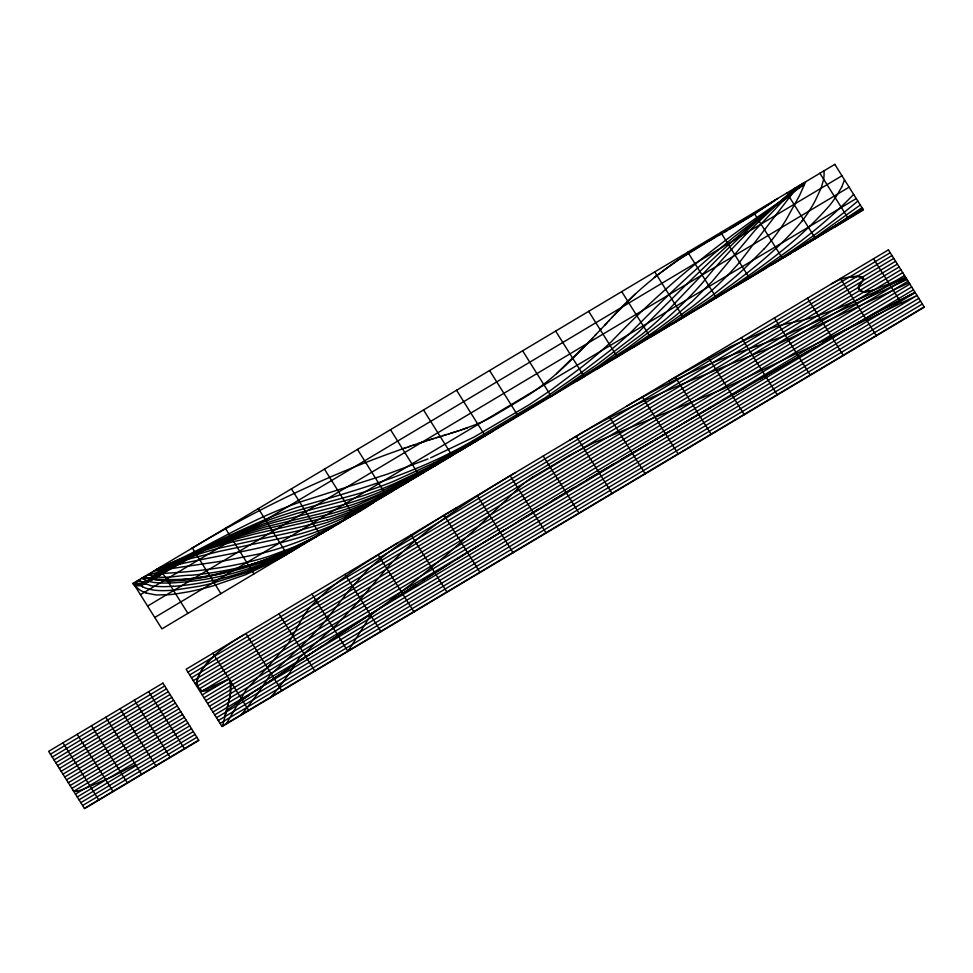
<?xml version="1.0" encoding="UTF-8"?>
<svg xmlns="http://www.w3.org/2000/svg" width="973" height="973" viewBox="0 0 973 973"><rect width="100%" height="100%" fill="white"/><g stroke="black" fill="none" stroke-linecap="round" stroke-linejoin="round"><path stroke-width="1.46" d="M222.501 726.272L230.163 695.671L230.54 683.399A20.324 16.419 -28.5 0 0 229.069 678.874M224.982 716.566C227.293 704.428 234.152 691.219 228.996 678.911L202.299 690.939C190.659 684.98 201.119 670.129 206.884 663.245C217.198 651.119 230.869 642.581 244.369 634.469M805.668 181.769L799.526 195.549L786.281 219.497A175.006 141.401 -28.5 0 1 764.364 248.687M841.609 187.23L837.352 194.551A109.195 88.227 -28.5 0 1 829.823 205.23C786.062 255.096 728.534 290.076 672.307 324.082M226.198 724.07L246.242 689.577L266.59 668.329M799.891 185.235L799.757 185.442A11.615 9.389 -28.5 0 1 799.064 186.39L797.896 187.327M290.951 670.993L299.052 658.064L337.035 624.167L357.541 602.591M290.343 671.881L287.789 675.53M287.449 676.016L278.667 687.862M795.89 187.607L792.35 190.963L795.087 188.251A25.201 20.36 -28.5 0 0 795.464 187.85M792.472 190.793L794.041 188.713M278.254 688.373L270.433 697.653M802.19 220.835L797.349 226.575A225.225 181.987 -28.5 0 1 790.672 233.861L786.123 238.555A292.52 236.354 -28.5 0 1 774.447 249.806C737.072 284.213 693.713 311.129 650.329 337.205L621.723 291.608M246.339 708.563L257.2 694.357L269.789 675.505L306.75 641.049L322.756 624.107A148.164 119.715 -28.5 0 0 324.982 621.443L347.896 591.779L365.532 572.1A143.092 115.617 -28.5 0 1 371.187 566.675C397.239 543.445 427.354 525.444 457.115 507.432M245.804 709.208L240.696 715.41M798.894 186.597L798.833 186.67A22.902 18.511 -28.5 0 1 798.371 187.217L795.379 190.343M797.86 186.427L739.48 262.394A252.092 203.685 -28.5 0 1 713.598 288.799L709.463 292.532A308.1 248.942 -28.5 0 1 692.448 306.592L659.913 329.811L614.583 358.551M357.967 602.092L391.085 563.331A247.178 199.72 -28.5 0 1 406.763 548.152C439.869 518.755 477.634 495.33 515.459 472.586M212.078 657.675C205.692 664.352 189.844 681.489 200.888 690.429C203.856 691.912 207.322 690.587 210.107 689.261A41.377 33.435 -28.5 0 0 211.883 688.337L228.996 678.911M853.625 194.357C809.645 240.319 754.999 274.374 700.888 307.018M764.316 248.65L744.673 268.341A329.008 265.836 -28.5 0 1 732.377 279.251L730.528 280.82A371.175 299.915 -28.5 0 1 708.016 298.589L674.204 321.832L631.83 348.249M595.184 335.369L607.164 322.635M599.976 330.273L601.18 329.008M596.388 334.104C575.007 356.763 553.151 379.652 526.515 396.23A145.439 117.514 -28.5 0 1 523.9 397.823L494.527 415.349A107.602 86.938 -28.5 0 1 479.884 422.793M604.768 325.177L609.572 320.093M266.797 668.098L287.388 644.527A59.341 47.957 -28.5 0 0 288.969 642.156L291.413 638.142A122.209 98.747 -28.5 0 0 292.751 635.77L302.919 617.21A110.01 88.884 -28.5 0 1 304.683 614.413L305.717 612.856A63.914 51.642 -28.5 0 1 308.782 608.721C333.715 580.893 366.724 562.053 398.212 542.606M591.584 339.188L592.788 337.923M608.368 321.37C637.753 288.349 672.72 260.752 711.47 239.577M590.38 340.453L556.495 373.681M611.981 317.551L613.185 316.286M614.401 315.021L635.503 293.919M795.355 190.38L790.915 194.636A64.121 51.8 -28.5 0 1 785.637 199.003L784.165 200.097M792.338 190.805C760.448 219.01 729.896 248.845 703.163 282.048A316.444 255.68 -28.5 0 1 663.647 321.005L627.938 347.884L577.415 380.747M312.005 594.089L347.92 651.375L370.786 615.204L412.479 583.107L447.483 554.148L477.281 527.488L519.412 487.242A80.82 65.3 -28.5 0 1 533.058 476.806M857.809 201.034C819.85 233.313 778.205 260.971 735.418 286.39M654.27 277.414L655.401 276.49M655.571 276.356L678.12 260.01L706.057 242.739M799.636 186.013L800.876 185.04A6.081 4.914 -28.5 0 0 801.959 184.006M860.29 204.987L816.992 236.013L771.078 265.094M797.702 187.461C747.155 225.639 704.452 272.404 660.825 317.928A316.103 255.413 -28.5 0 1 641.961 334.298L598.504 366.152L550.086 397.069M783.983 200.231C727.804 237.582 678.072 284.311 630.759 332.462A356.021 287.667 -28.5 0 1 609.353 351.119L581.124 372.72L545.33 397.629L472.537 440.915M783.764 199.222L787.133 196.668A21.515 17.392 -28.5 0 0 789.918 193.992L790.368 193.469A34.578 27.937 -28.5 0 0 791.608 191.936L792.436 190.915L755.279 230.005L712.127 281.513L692.217 301.448L675.067 316.103L655.656 330.711L625.603 351.095L597.057 369.022M783.496 199.416C721.102 240.586 662.735 287.68 611.166 341.888A372.61 301.071 -28.5 0 1 603.296 349.039A410.278 331.501 -28.5 0 1 581.623 367.125L551.241 389.905L529.361 404.622L473.827 437.193L430.662 457.833M161.761 570.36L163.5 569.169M799.563 187.813L802.725 185.612M861.993 207.711L827.135 231.136M161.372 570.628C152.992 574.508 145.731 585.941 135.539 583.691A4.366 3.527 -28.5 0 1 134.383 582.632M799.283 188.008C740.599 228.582 689.821 280.844 639.346 331.379A322.781 260.8 -28.5 0 1 631.209 338.409L597.203 364.547L551.849 395.306M777.646 198.492L752.384 215.434L726.235 231.063M773.973 201.034L775.445 200.012M154.962 577.232C191.778 551.825 233.021 533.374 273.985 515.812A389.091 314.388 -28.5 0 1 296.023 507.711C356.495 490.635 417.453 472.963 472.148 441.122M771.03 203.065L732.438 227.463M771.759 202.554L773.231 201.545M154.573 577.488L144.977 583.545A22.257 17.988 -28.5 0 1 144.308 583.897A17.332 13.999 -28.5 0 1 141.876 584.955L140.392 585.405A9.073 7.322 -28.5 0 1 136.086 585.564M255.413 690.891L288.653 668.487M163.622 569.083L165.142 568.05A47.154 38.105 -28.5 0 1 167.052 566.821L169.849 565.143A60.107 48.565 -28.5 0 1 171.917 563.987L189.467 555.607L211.396 547.081M248.772 695.367L235.32 704.403M301.958 659.536L321.929 646.157M226.587 710.254L337.959 635.491L415.933 584.907M328.606 641.706L382.194 606.52M802.993 185.442L804.148 184.639L803.248 183.204M863.039 209.365L834.031 227.512M158.684 575.785L165.167 571.589M165.434 571.431L184.323 560.059M158.234 576.077L145.999 583.216A31.452 25.42 -28.5 0 1 144.478 583.934L143.724 584.25A16.152 13.05 -28.5 0 1 141.876 584.882L140.003 585.296A10.399 8.404 -28.5 0 1 135.77 585.004A6.543 5.291 -28.5 0 1 132.997 583.472M388.932 602.178L467.514 552.494L572.89 488.264M826.259 231.696L803.783 245.573M551.265 395.67L487.108 434.189M422.696 580.613L449.83 563.525M456.629 559.28L477.05 546.583M483.861 542.375L504.342 529.774M518.013 521.419L538.556 508.94M552.275 500.645L632.17 453.077L745.963 387.205M344.795 519.679L357.164 512.26M794.832 250.937L862.637 208.733L774.167 263.245M166.468 571.358L211.105 546.34M140.416 594.698L841.961 175.76M147.568 606.094L849.113 187.157M154.707 617.502L856.264 198.565M745.282 280.504L765.909 268.171M50.438 754.197L164.705 685.965M187.911 672.1L890.21 252.725M52.226 757.055L166.492 688.811M189.699 674.958L891.998 255.571M54.014 759.901L168.28 691.669M191.486 677.804L893.786 258.417M533.131 476.916L569.521 455.315L593.883 442.788L722.659 389.115L917.028 295.476L214.717 714.863M55.802 762.747L170.068 694.515M193.274 680.65L895.574 261.275M57.589 765.605L171.856 697.361M195.062 683.508L897.361 264.121M59.377 768.451L173.644 700.219M196.85 686.354L899.149 266.967M61.165 771.297L175.432 703.065M198.638 689.2L900.937 269.825M62.953 774.155L177.22 705.912M200.426 692.058L902.725 272.671M64.729 777.001L178.996 708.77M202.214 694.904L904.513 275.517M66.517 779.847L180.783 711.616M204.002 697.763L906.301 278.375L893.579 282.048M68.305 782.706L182.571 714.462M205.79 700.609L908.089 281.221M70.092 785.552L184.359 717.32M207.577 703.455L909.877 284.067M71.88 788.41L186.147 720.166M209.365 706.313L911.665 286.926M73.668 791.256L187.935 723.024M211.153 709.159L913.452 289.772M75.456 794.102L189.723 725.87M212.941 712.005L915.24 292.63M77.244 796.96L191.511 728.716M79.032 799.806L193.299 731.574M216.505 717.709L918.804 298.322M80.82 802.652L195.087 734.42M218.293 720.555L920.592 301.18M82.608 805.51L196.874 737.266M220.08 723.413L922.38 304.026M84.396 808.356L198.662 740.125M221.868 726.259L924.168 306.872M166.201 571.516L153.138 579.239A46.108 37.254 -28.5 0 1 150.28 580.674L143.372 583.593A9.742 7.869 -28.5 0 1 135.806 583.314M790.708 253.394L782.438 258.319L753.844 212.71M392.557 491.134L367.259 505.802L345.549 516.918M409.086 481.27L362.99 507.188L344.661 515.702L326.879 522.537L297.762 530.905L217.015 548.626L188.008 557.237L160.241 567.466M424.532 472.039L390.805 491.693L366.237 504.464A245.135 198.066 -28.5 0 1 327.123 520.105M437.886 464.06L399.416 486.378L371.272 500.827A263.744 213.099 -28.5 0 1 354.695 508.028M451.934 455.68L435.515 465.386M463.744 448.626L415.325 476.296L379.288 494.162A263.756 213.111 -28.5 0 1 351.873 504.865L329.117 511.543L264.68 527.135A352.846 285.089 -28.5 0 0 242.034 534.323L239.176 535.332A329.263 266.043 -28.5 0 0 216.821 544.089L210.582 546.814A263.269 212.71 -28.5 0 0 195.026 554.282L163.379 571.881M476.904 440.769L465.678 447.41M492.812 431.27L466.128 446.814M336.536 524.593L340.672 522.136M354.221 514.036L329.993 527.646L310.168 536.938A264.036 213.342 -28.5 0 1 258.891 553.978L224.678 560.752L156.933 570.677A48.431 39.139 -28.5 0 1 155.875 570.823L154.938 570.944A33.569 27.122 -28.5 0 0 153.649 571.127M373.997 502.214C309.256 547.702 229.737 550.45 155.826 569.825M831.27 284.007L837.084 280.893A39.881 32.218 -28.5 0 1 840.064 279.616C846.218 277.171 852.871 276.296 859.463 276.393C870.081 278.46 857.347 282.644 858.429 287.874C860.266 294.162 869.108 291.791 873.572 290.076L905.583 277.232M668.646 381.112L731.039 346.4L769.607 328.85A116.176 93.87 -28.5 0 1 774.703 327.037L776.43 326.478A105.279 85.065 -28.5 0 1 785.138 324.058L801.241 320.494A92.861 75.03 -28.5 0 0 803.528 319.91C839.346 310.338 872.149 292.52 906.033 277.962M627.038 405.96C668.183 382.061 711.275 361.238 756.495 346.266M569.704 440.197C633.569 400.73 704.634 375.76 773.255 346.218M586.646 480.042L614.218 463.659M287.558 553.844L280.333 558.016A234.469 189.455 -28.5 0 1 275.955 560.424L245.512 574.739L212.722 585.953A255.753 206.641 -28.5 0 1 198.443 589.687L192.557 590.988A215.738 174.313 -28.5 0 1 188.142 591.864L175.979 593.883A143.761 116.164 -28.5 0 1 169.351 594.673L156.276 594.977L146.059 593.019M299.088 546.96C260.764 569.254 217.393 582.985 173.17 586.378M304.853 543.518L283.715 554.707A233.727 188.847 -28.5 0 1 277.536 557.578C243.712 572.623 207.03 581.307 170.044 582.997M310.606 540.076L296.546 547.811A240.878 194.624 -28.5 0 1 280.005 555.656L273.681 558.295A195.646 158.088 -28.5 0 1 269.862 559.803C229.701 573.559 185.734 584.505 143.238 577.342C180.431 586.914 217.879 574.629 253.284 563.902C281.306 555.522 307.432 542.095 332.389 527.05M316.371 536.634L303.527 543.773M621.115 459.584L669.546 431.234M706.824 242.289L707.602 241.827M708.38 241.377L709.147 240.927M191.438 548.565C259.305 507.76 331.136 473.523 406.021 447.665M465.471 447.531L418.171 473.802L378.521 492.545A274.033 221.418 -28.5 0 1 343.749 504.695L275.152 522.1A404.659 326.964 -28.5 0 0 266.675 524.666A350.572 283.252 -28.5 0 0 244.259 532.328A319.314 258.003 -28.5 0 0 195.269 554.683L185.247 559.876L168.134 565.216M435.199 465.568L392.472 489.261L357.796 504.926A243.347 196.619 -28.5 0 1 329.592 514.121L265.288 529.02A374.471 302.567 -28.5 0 0 216.882 544.43L198.808 551.873A210.168 169.813 -28.5 0 0 194.697 553.759L165.532 568.852M709.925 240.477L713.027 238.677M730.881 228.363L731.66 227.913M815.386 347.02L759.864 379.215M712.248 239.127L714.583 237.777M729.336 229.263L730.115 228.813M725.457 231.513L713.805 238.227M724.678 231.951L727.001 230.613M683.411 423.194L711.202 407.176M822.331 342.995L871.212 315.337L915.07 292.362L865.544 318.451L732.061 395.196M719.242 235.089L720.786 234.189M485.515 435.113L486.573 434.493M484.98 435.418L433.897 462.941M186.585 559.621L148.918 580.285A21.844 17.648 -28.5 0 1 148.419 580.467M186.524 559.499L187.607 558.891M465.289 447.3L428.242 467.381L394.989 483.326A320.068 258.611 -28.5 0 1 379.434 489.796L366.626 494.503A291.328 235.393 -28.5 0 1 360.837 496.449L304.95 511.263A347.337 280.65 -28.5 0 0 296.449 513.549L268.39 522.27A359.268 290.282 -28.5 0 0 211.056 546.242M187.436 558.648L223.96 539.37A418.341 338.02 -28.5 0 1 240.003 531.939C278.655 513.562 320.555 504.549 361.445 492.849A335.539 271.114 -28.5 0 0 393.81 481.234L433.788 463.002M135.515 764.644L111.627 776.989L84.201 788.835A56.531 45.682 -28.5 0 1 77.426 791.098M163.05 572.039L159.122 574.034A65.605 53.004 -28.5 0 1 152.81 576.831A37.436 30.248 -28.5 0 1 150.474 577.646L149.964 577.792A25.274 20.421 -28.5 0 1 146.692 578.582A12.698 10.253 -28.5 0 1 143.518 578.85L142.97 578.728A9.475 7.65 -28.5 0 1 141.973 578.534L141.45 578.412M165.252 568.986L161.238 570.847A59.171 47.811 -28.5 0 1 155.948 572.951L154.804 573.316A32.377 26.149 -28.5 0 1 151.35 574.252L150.961 574.338A21.674 17.514 -28.5 0 1 148.091 574.775L147.47 574.812M909.074 282.79L773.499 346.108M907.006 279.494L823.109 318.706M822.976 318.767L779.738 337.643M187.886 613.355L159.292 567.745L166.042 565.143A54.926 44.381 -28.5 0 0 167.283 564.608C208.356 546.619 246.254 521.869 288.507 506.398A409.025 330.479 -28.5 0 1 299.465 502.238L386.95 474.277L428.023 458.94M479.555 422.975L478.886 423.255M478.047 423.62L478.716 423.328M476.867 424.119L463.841 429.02M157.541 568.791L162.564 567.004M159.073 567.94L160.156 567.502M354.075 508.271L353.977 508.307A230.492 186.232 -28.5 0 1 329.215 516.845L254.306 534.068A402.931 325.566 -28.5 0 0 211.384 547.069M779.592 337.692L756.58 346.23M278.205 555.413C250.62 566.359 221.297 572.404 191.815 575.201C177.56 575.092 161.25 580.467 148.078 574.447M467.697 427.658L460.752 430.078M403.698 448.48L410.655 446.072M408.332 446.875L415.301 444.503M463.075 429.288L457.651 431.088M412.978 445.281L422.27 442.192M162.673 566.979L167.757 565.325M417.624 443.724L418.779 443.347M419.947 442.958L431.586 439.2M459.195 430.589L456.094 431.598M423.437 441.815L425.76 441.061M452.409 432.766L456.872 431.343M429.251 439.942L433.922 438.47M455.315 431.842L450.463 433.374M432.754 438.835L443.652 435.466M436.257 437.741L437.424 437.376M448.517 433.97L451.436 433.07M438.592 437.023L439.76 436.658M449.49 433.666L442.679 435.758M444.625 435.162L446.571 434.566M327.098 519.996L304.099 526.15L234.712 541.402A393.457 317.916 -28.5 0 0 194.734 553.807L176.49 560.667L159.876 568.256A43.323 35.004 -28.5 0 1 156.677 569.314M185.162 559.925L219.18 551.411L294.199 535.491A247.47 199.952 -28.5 0 0 345.597 517.028M873.572 290.076L863.988 291.888L859.804 290.465L858.441 287.363L862.71 280.905L862.224 277.269L857.091 276.417L849.441 277.074M150.45 585.405L143.42 583.216L139.188 579.75M138.02 581.27L137.898 581.234A3.624 2.919 -28.5 0 1 137.242 580.93M138.239 581.343L138.689 581.526A8.988 7.261 -28.5 0 0 141.754 581.988L142.374 581.976A13.172 10.642 -28.5 0 0 144.636 581.574L146.534 581.088A23.388 18.901 -28.5 0 0 148.078 580.601M151.022 572.683L153.15 573.316A22.099 17.855 -28.5 0 0 154.269 573.486A28.108 22.707 -28.5 0 0 157.371 573.681C192.581 572.051 227.986 568.244 261.944 558.453A191.572 154.78 -28.5 0 0 269.922 555.984L290.526 548.419A170.263 137.57 -28.5 0 0 295.67 546.242L307.979 540.465A301.144 243.323 -28.5 0 0 314.899 536.938L322.172 533.009A234.688 189.626 -28.5 0 0 329.348 528.886M142.544 586.755L141.693 586.318M135.843 583.253L135.186 582.9A5.984 4.829 -28.5 0 1 134.566 582.511M145.123 576.211L149.161 578.692L167.538 580.893C234.262 577.111 297.349 550.56 353.041 514.729L324.447 469.132M142.155 577.986L145.828 580.735L153.15 582.365A104.525 84.456 -28.5 0 0 170.044 582.961M73.024 790.222L73.121 790.368A5.583 4.512 -28.5 0 0 73.839 791.207A1.982 1.593 -28.5 0 0 74.264 791.377L76.697 791.256A22.634 18.292 -28.5 0 0 77.414 791.073M136.232 581.526L136.998 582.584A22.452 18.146 -28.5 0 0 141.717 586.281M819.898 173.267L848.492 218.864M873.511 258.769L902.105 304.379M786.877 192.982L815.471 238.592M840.49 278.497L876.405 335.794M807.456 298.224L843.372 355.51M720.811 232.438L749.405 278.047M774.423 317.952L810.351 375.237M687.777 252.165L716.371 297.762M741.39 337.667L777.318 394.965M654.756 271.881L683.35 317.49M708.368 357.395L744.284 414.693M675.335 377.123L711.251 434.408M588.689 311.336L617.283 356.945M642.302 396.85L678.23 454.136M555.656 331.063L584.25 376.66M609.268 416.566L645.196 473.863M522.623 350.779L551.229 396.388M576.247 436.293L612.163 493.591M489.601 370.506L518.195 416.116M543.214 456.021L579.13 513.306M456.568 390.234L485.162 435.831M510.18 475.736L546.108 533.034M423.535 409.961L452.129 455.559M477.147 495.464L513.075 552.761M390.501 429.677L419.108 475.286M444.126 515.191L480.042 572.477M357.48 449.404L386.074 495.014M411.093 534.919L447.008 592.204M378.059 554.634L413.987 611.932M291.413 488.847L320.008 534.457M345.026 574.362L380.954 631.659M258.38 508.575L286.974 554.184M225.359 528.303L253.953 573.912M278.971 613.817L314.887 671.102M192.326 548.03L220.92 593.627M245.938 633.532L281.866 690.83M212.905 653.26L248.833 710.558M148.638 691.645L184.554 748.93M134.347 700.171L170.275 757.468M120.068 708.697L155.984 765.994M105.789 717.235L141.705 774.52M91.498 725.761L127.427 783.058M77.22 734.287L113.136 791.584M62.929 742.825L98.857 800.11M146.108 592.934A33.337 26.94 -28.5 0 1 133.24 583.314M150.146 589.358A40.404 32.644 -28.5 0 1 142.52 586.78M150.134 589.395A54.014 43.639 -28.5 0 0 157.784 590.489L158.769 590.562A101.472 81.987 -28.5 0 0 175.943 589.857L199.307 586.257A252.53 204.038 -28.5 0 0 211.384 583.545L247.081 572.501L279.263 558.137A195.33 157.821 -28.5 0 0 293.323 550.402M173.182 586.208A91.863 74.216 -28.5 0 1 150.353 585.661M303.515 543.737A218.974 176.928 -28.5 0 1 278.217 555.461M841.609 187.23A25.055 20.238 -28.5 0 0 842.411 185.344L844.223 180.552A34.031 27.487 -28.5 0 0 844.503 179.823M802.19 220.835A105.315 85.089 -28.5 0 0 807.894 212.99L812.078 206.325A138.032 111.53 -28.5 0 0 815.301 200.523L820.859 188.592A62.418 50.438 -28.5 0 0 821.553 186.694L823.353 180.346A42.715 34.505 -28.5 0 0 823.936 176.806L823.997 176.137A36.196 29.251 -28.5 0 0 824.058 175.249L824.046 172.525A28.898 23.352 -28.5 0 0 823.888 170.883M132.839 583.545A6.458 5.218 -28.5 0 0 135.308 585.284L135.539 585.393A6.495 5.254 -28.5 0 0 136.098 585.551M834.81 164.364L133.265 583.289L161.907 628.874L863.404 209.961L834.81 164.364M162.917 683.119L48.65 751.351L84.566 808.636L198.845 740.404L162.917 683.119M888.434 249.866L186.123 669.254L222.051 726.551L924.35 307.164L888.434 249.866"/></g></svg>
